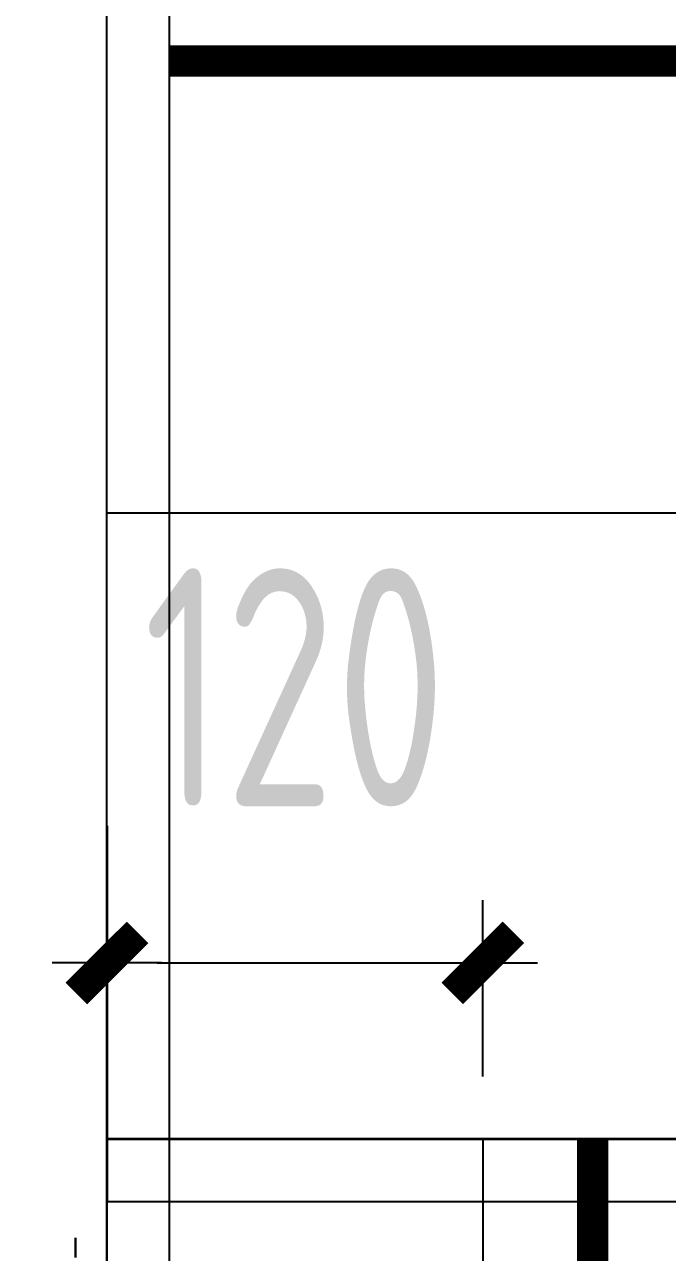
# Model space of a CAD drawing. Extents: x 11992 to 29481, y -6727 to 6811.
# Drawn here: x 14373.3 to 14578.5, y 3594.4 to 3986.5 of the extents above; entities that cross this region are included whole.
import ezdxf

# ---------------------------------------------------------------- set-up
doc = ezdxf.new("R2010")
doc.units = 0
doc.header["$MEASUREMENT"] = 0
doc.linetypes.add('DASHED', pattern=[19.05, 12.7, -6.35])
doc.layers.get('0').update_dxf_attribs({"color": 8, "linetype": 'CONTINUOUS'})
doc.layers.get('Defpoints').update_dxf_attribs({"color": 8, "linetype": 'CONTINUOUS'})
for name, color, linetype in [('DQ-BEAM-DASH', 8, 'DASHED'), ('FF-FINISH【完成面】', 8, 'CONTINUOUS'), ('RC-FIN', 8, 'CONTINUOUS'), ('WALL', 8, 'CONTINUOUS'), ('zoylight 4标注', 9, 'CONTINUOUS'), ('zoylight 5回路', 4, 'CONTINUOUS')]:
    doc.layers.add(name, color=color, linetype=linetype)
doc.layers.add('zoylight 1灯带', color=1, linetype='CONTINUOUS', lineweight=30)
doc.styles.add('CCD-DIM', font='archs.shx', dxfattribs={"width": 0.8})
doc.styles.add('XZC', font='SIMPLEX.SHX', dxfattribs={"width": 0.7, "bigfont": 'hztxt.shx'})
doc.linetypes.add('LED_LINE', pattern='A,12.7,-5.08,["LED",XZC,S=2.54,R=0,X=-2.54,Y=-1.27],-6.35', length=24.13)
doc.dimstyles.new('zoylight_DIM_40', dxfattribs={"dimscale": 40, "dimtxt": 1.9, "dimasz": 0.4, "dimexe": 0.5, "dimexo": 0.5, "dimgap": 0.5, "dimtad": 1, "dimdec": 0, "dimrnd": 5, "dimzin": 12, "dimdsep": 46, "dimtxsty": 'CCD-DIM', "dimblk": 'CCD_Dimension_Tick', "dimcen": 0.125, "dimclrd": 44, "dimclre": 44, "dimclrt": 50, "dimadec": 0, "dimazin": 0, "dimtfac": 1, "dimtdec": 0, "dimtmove": 2, "dimatfit": 3, "dimldrblk": 'CCD_Leader_Dot', "dimfxl": 0, "dimtvp": 1, "dimtolj": 1, "dimtzin": 0, "dimarcsym": 0})

# ---------------------------------------------------------------- blocks, each defined once
blk = doc.blocks.new('MB-B')
at = {"layer": 'DQ-BEAM-DASH', "ltscale": 0.01}
for p, q in [((-15700, 8200), (-11400, 8200)), ((-15700, 8000), (-11400, 8000))]:
    blk.add_line(p, q, dxfattribs=at)
blk = doc.blocks.new('CCD_Dimension_Tick')
at = {"color": 0, "linetype": 'ByBlock'}
for p, q in [((-1.091, 0), (0, 0)), ((0, 0), (1.091, 0))]:
    blk.add_line(p, q, dxfattribs=at)
at = {"color": 0, "linetype": 'Continuous', "const_width": 0.608}
blk.add_lwpolyline([(-0.61, -0.61), (0.61, 0.61)], dxfattribs=at)
blk = doc.blocks.new('*D105')
at = {"layer": 'Defpoints', "color": 0, "linetype": 'Continuous'}
for p in [(14519.61, 3686.83), (14399.61, 3630.55), (14519.61, 3630.55)]:
    blk.add_point(p, dxfattribs=at)
at = {"layer": 'zoylight 4标注', "color": 44, "lineweight": -2}
for p, q in [((14399.61, 3650.55), (14399.61, 3706.83)), ((14415.61, 3686.83), (14503.61, 3686.83))]:
    blk.add_line(p, q, dxfattribs=at)
at = {"layer": 'zoylight 4标注', "color": 44, "linetype": 'Continuous', "lineweight": -2}
blk.add_line((14519.61, 3650.55), (14519.61, 3706.83), dxfattribs=at)
at = {"layer": 'zoylight 4标注', "color": 44, "linetype": 'Continuous', "lineweight": -2, "xscale": 16, "yscale": 16, "zscale": 16, "rotation": 180}
blk.add_blockref('CCD_Dimension_Tick', (14399.61, 3686.83), dxfattribs=at)
at = {"layer": 'zoylight 4标注', "color": 44, "linetype": 'Continuous', "lineweight": -2, "xscale": 16, "yscale": 16, "zscale": 16}
blk.add_blockref('CCD_Dimension_Tick', (14519.61, 3686.83), dxfattribs=at)
at = {"layer": 'zoylight 4标注', "color": 50, "linetype": 'Continuous', "insert": (14459.61, 3774.83), "char_height": 76, "attachment_point": 5, "style": 'CCD-DIM'}
blk.add_mtext('\\A1;120', dxfattribs=at)
blk = doc.blocks.new('CCD_Leader_Dot')
at = {"color": 0, "linetype": 'ByBlock'}
blk.add_line((-5, 0), (-10, 0), dxfattribs=at)
at = {"color": 0, "linetype": 'ByBlock', "const_width": 5}
blk.add_lwpolyline([(-2.5, 0, 1), (2.5, 0, 1)], format="xyb", close=True, dxfattribs=at)

msp = doc.modelspace()

# ---------------------------------------------------------------- linework, layer by layer
for p, q in [((14399.62, 3730.6, -2490.43), (14399.62, 3730.6, -1940.43)), ((14399.63, 3630.6, -2490.43), (14399.62, 3730.6, -2490.43)), ((14399.62, 3730.6, -1940.43), (14399.63, 3610.6, -1940.43)), ((14399.62, 3730.6, -2490.43), (14399.62, 3730.6, -1940.43)), ((14399.63, 3630.6, -2490.43), (14399.62, 3730.6, -2490.43)), ((14399.62, 3730.6, -1940.43), (14399.63, 3610.6, -1940.43)), ((14399.59, 3630.6, -40.43), (14399.59, 3630.6, 379.57)), ((17199.59, 3630.6, -40.43), (14399.59, 3630.6, -40.43)), ((14399.59, 3630.6, 379.57), (17199.59, 3630.6, 379.57)), ((14399.59, 3630.6, -40.43), (14399.59, 3630.6, 379.57)), ((14399.62, 630.6, -2440.43), (14399.63, 3630.6, -2440.43)), ((14399.63, 3630.6, -1960.43), (14399.63, 3610.6, -1960.43)), ((14399.63, 3630.6, -2490.43), (14399.63, 3630.6, -1960.43)), ((14399.63, 3630.6, -2440.43), (17199.62, 3630.6, -2440.43)), ((14399.63, 3630.6, -1960.43), (14399.63, 3610.6, -1960.43)), ((14399.63, 3630.6, -1960.43), (17199.63, 3630.6, -1960.43)), ((17199.63, 3630.6, -2490.43), (14399.63, 3630.6, -2490.43)), ((14399.63, 3630.6, -2490.43), (14399.63, 3630.6, -1960.43)), ((14399.63, 3610.6, -1960.43), (14399.63, 3610.6, -1940.43)), ((14399.63, 3610.6, -1960.43), (14399.63, 3610.6, -1940.43)), ((14399.63, 3610.6, -1960.43), (17199.63, 3610.6, -1960.43)), ((14399.63, 3610.6, -1940.43), (17199.63, 3610.6, -1940.43)), ((14389.57, 3598.99, -1410.54), (14389.57, 3598.72, -1406.47)), ((14389.57, 3598.72, -1916.84), (14389.57, 3598.99, -1912.77)), ((14389.57, 3598.99, -1912.77), (14389.57, 3598.99, -1410.54)), ((14389.57, 3598.99, -1410.54), (14389.57, 3598.72, -1406.47)), ((14389.57, 3598.72, -1916.84), (14389.57, 3598.99, -1912.77)), ((14389.57, 3598.99, -1912.77), (14389.57, 3598.99, -1410.54)), ((14389.57, 3598.72, -1406.47), (14389.57, 3597.92, -1402.57)), ((14389.57, 3597.92, -1920.75), (14389.57, 3598.72, -1916.84)), ((14389.57, 3598.72, -1406.47), (14389.57, 3597.92, -1402.57)), ((14389.57, 3597.92, -1920.75), (14389.57, 3598.72, -1916.84)), ((14389.57, 3597.92, -1402.57), (14389.57, 3596.64, -1398.86)), ((14389.57, 3596.64, -1924.45), (14389.57, 3597.92, -1920.75)), ((14389.57, 3597.92, -1402.57), (14389.57, 3596.64, -1398.86)), ((14389.57, 3596.64, -1924.45), (14389.57, 3597.92, -1920.75)), ((14389.57, 3596.64, -1398.86), (14389.57, 3594.9, -1395.4)), ((14389.57, 3594.9, -1927.91), (14389.57, 3596.64, -1924.45)), ((14389.57, 3596.64, -1398.86), (14389.57, 3594.9, -1395.4)), ((14389.57, 3594.9, -1927.91), (14389.57, 3596.64, -1924.45)), ((14389.57, 3594.9, -1395.4), (14389.57, 3592.74, -1392.21)), ((14389.57, 3592.74, -1931.1), (14389.57, 3594.9, -1927.91)), ((14389.57, 3594.9, -1395.4), (14389.57, 3592.74, -1392.21)), ((14389.57, 3592.74, -1931.1), (14389.57, 3594.9, -1927.91))]:
    msp.add_line(p, q)
at = {"layer": 'FF-FINISH【完成面】', "elevation": 0}
for points in [[(16119.61, 650.55), (14419.61, 650.55), (14419.61, 4210.55), (17179.61, 4210.55), (17179.61, 1589.38)], [(14519.61, 3630.55), (14519.61, 1250.55)]]:
    msp.add_lwpolyline(points, dxfattribs=at)
at = {"layer": 'FF-FINISH【完成面】', "linetype": 'ByBlock', "elevation": 0}
msp.add_lwpolyline([(17179.61, 3610.55), (14419.61, 3610.55)], dxfattribs=at)
at = {"layer": 'RC-FIN', "linetype": 'ByBlock'}
msp.add_line((17179.61, 3610.55), (14419.61, 3610.55), dxfattribs=at)
at = {"layer": 'WALL'}
for p, q in [((14399.61, 3730.55), (14399.61, 4230.55)), ((14399.61, 630.55), (14399.61, 3730.55))]:
    msp.add_line(p, q, dxfattribs=at)
at = {"layer": 'zoylight 1灯带', "linetype": 'LED_LINE', "ltscale": 20, "const_width": 10, "elevation": 0}
for points in [[(14419.61, 3974.84), (17179.61, 3974.84)], [(14554.62, 3630.55), (14554.62, 1250.55)]]:
    msp.add_lwpolyline(points, dxfattribs=at)
at = {"layer": 'zoylight 5回路', "linetype": 'Continuous'}
msp.add_arc((14340.81, 4388.04), 991.14, 278.9097, 342.9987, dxfattribs=at)

# ---------------------------------------------------------------- block references
msp.add_blockref('MB-B', (30099.61, -4369.45))

# ---------------------------------------------------------------- dimensions: what is measured, and where the dimension line sits
at = {"layer": 'zoylight 4标注', "linetype": 'Continuous'}
dim = msp.add_aligned_dim(p1=(14399.61, 3630.55), p2=(14519.61, 3630.55), distance=56.29, dimstyle='zoylight_DIM_40', dxfattribs=at)
dim.commit()
dim.dimension.update_dxf_attribs({"geometry": '*D105', "text_midpoint": (14459.61, 3774.83)})

doc.saveas('drawing.dxf')
